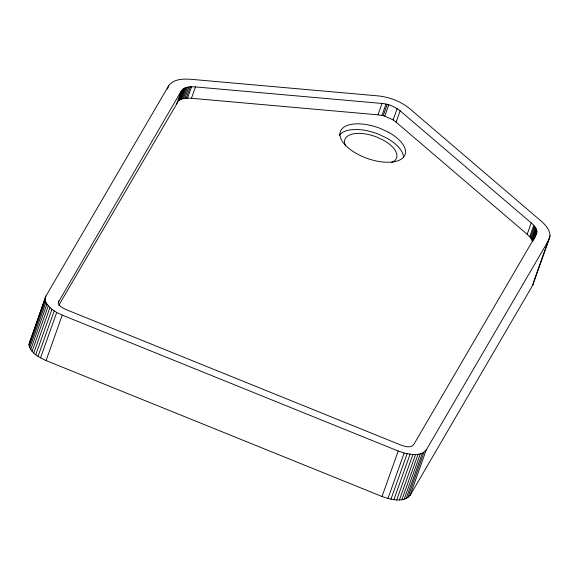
<?xml version="1.0" encoding="UTF-8"?>
<svg xmlns="http://www.w3.org/2000/svg" width="579" height="579" viewBox="0 0 579 579"><rect width="100%" height="100%" fill="white"/><g stroke="black" fill="none" stroke-linecap="round" stroke-linejoin="round"><path stroke-width="0.87" d="M28.95 344.483L45.886 296.137L168.648 85.757C173.505 78.845 183.159 78.845 190.723 79.28L378.384 95.926C389.645 97.113 400.726 101.347 409.534 108.526L541.379 221.308C546.424 225.687 552.417 232.649 548.928 239.764L532.738 285.223L410.048 495.479C402.904 503.194 390.593 499.395 382.031 496.5L46.067 360.572C39.14 357.344 30.18 352.929 28.95 344.483L45.886 296.137M58.776 300.892C56.858 305.546 63.169 308.274 66.411 309.736L400.711 444.998C404.634 446.38 410.641 448.559 413.775 444.52L536.053 234.987C538.651 230.319 534.569 225.73 531.225 222.908L400.154 110.799C394.95 106.825 388.639 103.974 382.039 103.467L195.492 86.922C190.607 86.604 184.223 86.474 181.184 91.12L58.204 302.513M532.738 285.223L533.867 281.17M29.16 346.097L45.35 300.646L45.133 299.032M29.761 347.791L45.951 302.339L45.35 300.646M30.738 349.535L46.928 304.076L45.951 302.339M32.084 351.294L48.267 305.835L46.928 304.076M33.763 353.038L49.946 307.579L48.267 305.835M35.753 354.739L51.936 309.287L49.946 307.579M38.019 356.375L54.202 310.916L51.936 309.287M40.523 357.902L56.706 312.45L54.202 310.916M46.067 360.572L62.25 315.114L56.706 312.45M167.447 89.123L168.648 85.757M176.544 104.148L181.184 91.12M58.826 305.234L178.556 100.76L182.602 89.398M178.556 100.76L179.215 100.247L183.261 88.884M179.215 100.247L180.112 99.711L184.165 88.348M180.112 99.711L181.133 99.255L185.179 87.885M181.133 99.255L182.269 98.864L186.315 87.501M182.269 98.864L183.5 98.56L187.553 87.19M183.5 98.56L184.839 98.329L188.884 86.966M184.839 98.329L186.257 98.184L190.303 86.821M186.257 98.184L187.524 98.133L191.569 86.77M187.524 98.133L191.439 98.285L195.492 86.922M191.439 98.285L377.986 114.83L382.039 103.467M377.986 114.83L381.952 115.402L385.998 104.039M381.952 115.402L383.182 115.677L387.228 104.314M536.69 230.254L532.644 241.617L530.487 237.607L527.179 234.271L396.108 122.162L393.127 119.925L384.745 116.104L388.791 104.741M393.127 119.925L397.172 108.562M396.108 122.162L400.154 110.799M382.031 496.5L398.214 451.048L62.25 315.114M387.973 498.483L404.156 453.031C411.3 454.602 420.875 456.39 426.231 450.028L548.928 239.764M390.963 499.178L407.153 453.719M393.901 499.648L410.091 454.197M396.738 499.901L412.928 454.443M399.423 499.923L415.613 454.464M401.913 499.713L418.096 454.254M404.156 499.279L420.347 453.82M406.125 498.62L422.315 453.169M407.782 497.759L423.966 452.308M410.048 495.479L426.231 450.028M527.179 234.271L531.225 222.908M529.749 236.746L533.795 225.383M530.487 237.607L534.533 226.244M531.225 238.628L535.271 227.265M531.833 239.641L535.879 228.278M532.311 240.64L536.357 229.277M534.287 238.512L536.885 231.209M534.323 239.149L536.921 231.846M534.164 280.33L550.05 235.718M29.703 341.588L31.063 339.251M383.182 115.677L384.745 116.104M398.214 451.048L404.156 453.031M391.469 162.627A27.423 13.042 19.6 0 0 383.291 140.118L376.915 137.122A27.423 13.042 19.6 0 0 345.576 145.836M339.207 135.529A34.342 16.335 19.6 0 1 378.478 134.19L386.461 137.947A34.342 16.335 19.6 0 1 403.527 157.119M388.487 132.265L380.497 128.509A34.342 16.335 19.6 0 0 340.575 137.788A34.342 16.335 19.6 0 0 392.193 162.026A34.342 16.335 19.6 0 0 388.487 132.265"/></g></svg>
